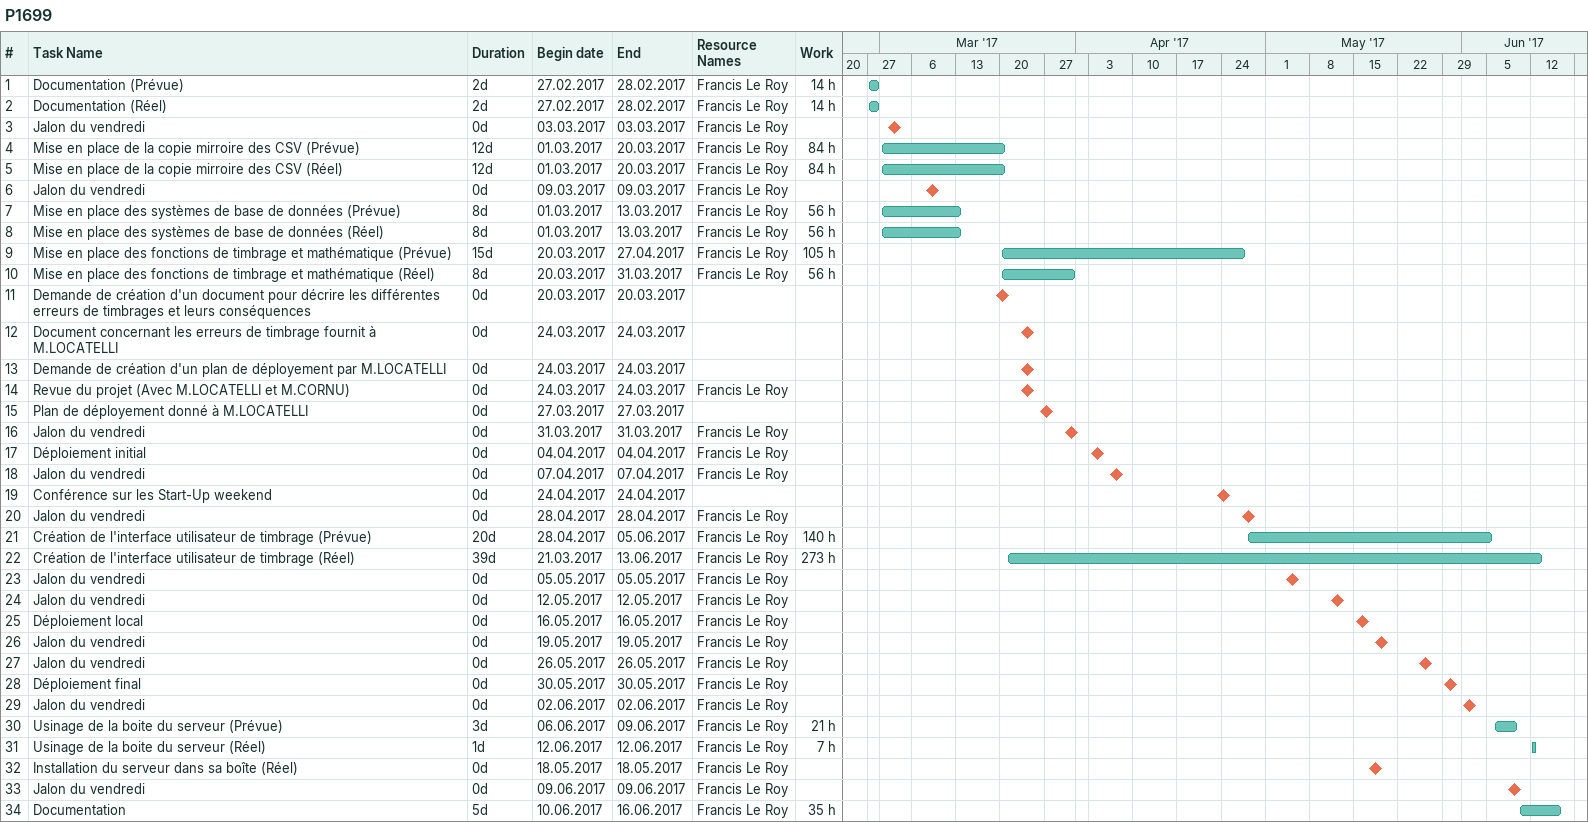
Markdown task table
P1699

| ID | Task | Duration | Start | Finish | Resources | Work (h) |
|---|---|---|---|---|---|---|
| 1 | Documentation (Prévue) | 2d | 2017-02-27 | 2017-02-28 | Francis Le Roy | 14 |
| 2 | Documentation (Réel) | 2d | 2017-02-27 | 2017-02-28 | Francis Le Roy | 14 |
| 3 | Jalon du vendredi | 0d | 2017-03-03 | 2017-03-03 | Francis Le Roy |  |
| 4 | Mise en place de la copie mirroire des CSV (Prévue) | 12d | 2017-03-01 | 2017-03-20 | Francis Le Roy | 84 |
| 5 | Mise en place de la copie mirroire des CSV (Réel) | 12d | 2017-03-01 | 2017-03-20 | Francis Le Roy | 84 |
| 6 | Jalon du vendredi | 0d | 2017-03-09 | 2017-03-09 | Francis Le Roy |  |
| 7 | Mise en place des systèmes de base de données (Prévue) | 8d | 2017-03-01 | 2017-03-13 | Francis Le Roy | 56 |
| 8 | Mise en place des systèmes de base de données (Réel) | 8d | 2017-03-01 | 2017-03-13 | Francis Le Roy | 56 |
| 9 | Mise en place des fonctions de timbrage et mathématique (Prévue) | 15d | 2017-03-20 | 2017-04-27 | Francis Le Roy | 105 |
| 10 | Mise en place des fonctions de timbrage et mathématique (Réel) | 8d | 2017-03-20 | 2017-03-31 | Francis Le Roy | 56 |
| 11 | Demande de création d'un document pour décrire les différentes erreurs de timbrages et leurs conséquences | 0d | 2017-03-20 | 2017-03-20 |  |  |
| 12 | Document concernant les erreurs de timbrage fournit à M.LOCATELLI | 0d | 2017-03-24 | 2017-03-24 |  |  |
| 13 | Demande de création d'un plan de déployement par M.LOCATELLI | 0d | 2017-03-24 | 2017-03-24 |  |  |
| 14 | Revue du projet (Avec M.LOCATELLI et M.CORNU) | 0d | 2017-03-24 | 2017-03-24 | Francis Le Roy |  |
| 15 | Plan de déployement donné à M.LOCATELLI | 0d | 2017-03-27 | 2017-03-27 |  |  |
| 16 | Jalon du vendredi | 0d | 2017-03-31 | 2017-03-31 | Francis Le Roy |  |
| 17 | Déploiement initial | 0d | 2017-04-04 | 2017-04-04 | Francis Le Roy |  |
| 18 | Jalon du vendredi | 0d | 2017-04-07 | 2017-04-07 | Francis Le Roy |  |
| 19 | Conférence sur les Start-Up weekend | 0d | 2017-04-24 | 2017-04-24 |  |  |
| 20 | Jalon du vendredi | 0d | 2017-04-28 | 2017-04-28 | Francis Le Roy |  |
| 21 | Création de l'interface utilisateur de timbrage (Prévue) | 20d | 2017-04-28 | 2017-06-05 | Francis Le Roy | 140 |
| 22 | Création de l'interface utilisateur de timbrage (Réel) | 39d | 2017-03-21 | 2017-06-13 | Francis Le Roy | 273 |
| 23 | Jalon du vendredi | 0d | 2017-05-05 | 2017-05-05 | Francis Le Roy |  |
| 24 | Jalon du vendredi | 0d | 2017-05-12 | 2017-05-12 | Francis Le Roy |  |
| 25 | Déploiement local | 0d | 2017-05-16 | 2017-05-16 | Francis Le Roy |  |
| 26 | Jalon du vendredi | 0d | 2017-05-19 | 2017-05-19 | Francis Le Roy |  |
| 27 | Jalon du vendredi | 0d | 2017-05-26 | 2017-05-26 | Francis Le Roy |  |
| 28 | Déploiement final | 0d | 2017-05-30 | 2017-05-30 | Francis Le Roy |  |
| 29 | Jalon du vendredi | 0d | 2017-06-02 | 2017-06-02 | Francis Le Roy |  |
| 30 | Usinage de la boite du serveur (Prévue) | 3d | 2017-06-06 | 2017-06-09 | Francis Le Roy | 21 |
| 31 | Usinage de la boite du serveur (Réel) | 1d | 2017-06-12 | 2017-06-12 | Francis Le Roy | 7 |
| 32 | Installation du serveur dans sa boîte (Réel) | 0d | 2017-05-18 | 2017-05-18 | Francis Le Roy |  |
| 33 | Jalon du vendredi | 0d | 2017-06-09 | 2017-06-09 | Francis Le Roy |  |
| 34 | Documentation | 5d | 2017-06-10 | 2017-06-16 | Francis Le Roy | 35 |
